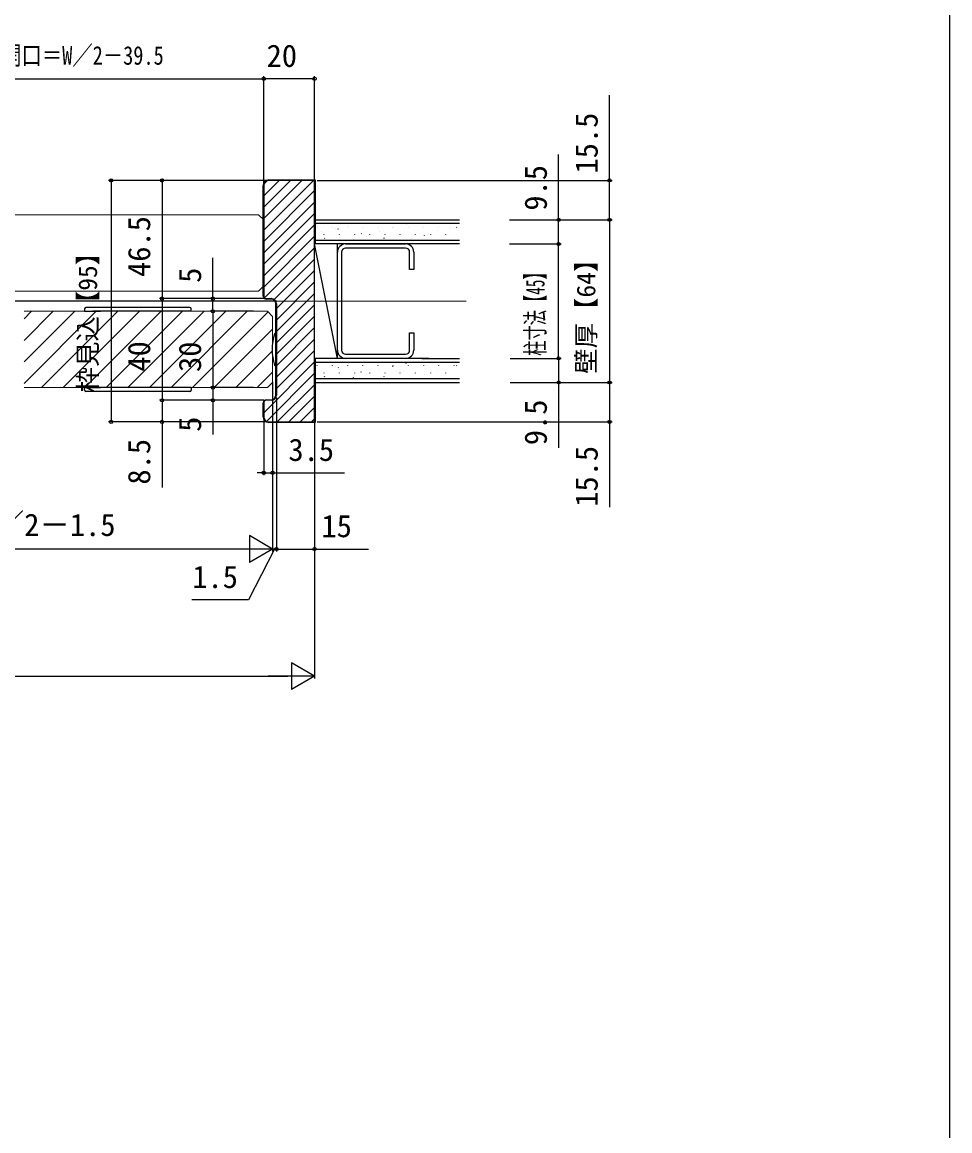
# Model space of a CAD drawing. Units: millimetres, scale not verified. Extents: x -525 to 525, y -783 to 780.
# Drawn here: x 160.2 to 525.1, y -5.7 to 430.5 of the extents above; entities that cross this region are included whole.
import ezdxf
from ezdxf.enums import TextEntityAlignment as Align

# ---------------------------------------------------------------- set-up
doc = ezdxf.new("R2010")
doc.units = ezdxf.units.MM
doc.header["$LTSCALE"] = 4
doc.layers.add('0-5_YKK_12', color=2, linetype='Continuous', lineweight=18)
for name, color, linetype in [('0-6_YKK_13', 4, 'Continuous'), ('0-8_YKK_D', 6, 'Continuous'), ('0-9_YKK_ZWAK', 7, 'Continuous'), ('0-A_YSS_K', 3, 'Continuous'), ('0-B_YSS_KE', 3, 'Continuous')]:
    doc.layers.add(name, color=color, linetype=linetype)
doc.styles.add('ＭＳ ゴシック', font='')
doc.styles.get('ＭＳ ゴシック').set_extended_font_data('MS Gothic')

msp = doc.modelspace()

# ---------------------------------------------------------------- linework, layer by layer
at = {"layer": '0-5_YKK_12'}
for p, q in [((125.259, 354.71), (253.246, 354.71)), ((253.246, 354.71), (255.246, 352.698)), ((255.246, 352.522), (255.246, 326.922)), ((125.234, 324.71), (253.246, 324.71)), ((253.246, 324.71), (255.246, 326.722)), ((-122.582, 320.722), (334.822, 320.722)), ((256.746, 316.722), (160.996, 316.722)), ((160.996, 313.78), (163.939, 316.722)), ((160.996, 305.295), (172.424, 316.722)), ((160.996, 296.809), (180.909, 316.722)), ((160.996, 288.324), (189.395, 316.722)), ((167.88, 286.722), (197.88, 316.722)), ((176.365, 286.722), (206.365, 316.722)), ((184.851, 286.722), (214.851, 316.722)), ((193.336, 286.722), (223.336, 316.722)), ((201.821, 286.722), (231.821, 316.722)), ((210.306, 286.722), (240.306, 316.722)), ((218.792, 286.722), (248.792, 316.722)), ((227.277, 286.722), (256.926, 316.372)), ((256.746, 316.722), (258.746, 314.71)), ((258.746, 314.698), (258.746, 288.735)), ((235.762, 286.722), (258.746, 309.707)), ((244.247, 286.722), (258.746, 301.221)), ((252.733, 286.722), (258.746, 292.736)), ((256.746, 286.722), (258.746, 288.735)), ((256.746, 286.722), (160.996, 286.722))]:
    msp.add_line(p, q, dxfattribs=at)
at = {"layer": '0-6_YKK_13'}
for p, q in [((184.809, 317.753), (184.746, 316.722)), ((184.746, 316.722), (187.996, 316.722)), ((226.184, 318.222), (185.308, 318.222)), ((185.744, 316.722), (187.996, 316.722)), ((185.744, 316.722), (190.996, 316.722)), ((226.746, 316.722), (187.996, 316.722)), ((225.748, 316.722), (190.996, 316.722)), ((225.748, 316.722), (190.996, 316.722)), ((226.746, 316.722), (226.683, 317.753)), ((260.046, 308.122), (259.766, 308.122)), ((259.766, 295.322), (260.046, 295.322)), ((184.809, 285.692), (184.746, 286.722)), ((184.746, 286.722), (187.996, 286.722)), ((226.184, 285.222), (185.308, 285.222)), ((185.744, 286.722), (187.996, 286.722)), ((185.744, 286.722), (190.996, 286.722)), ((226.746, 286.722), (187.996, 286.722)), ((225.748, 286.722), (190.996, 286.722)), ((225.748, 286.722), (190.996, 286.722)), ((226.746, 286.722), (226.683, 285.692))]:
    msp.add_line(p, q, dxfattribs=at)
for centre, radius, start, end in [((185.308, 317.722), 0.5, 90, 176.5), ((226.184, 317.722), 0.5, 3.5, 90), ((279.526, 301.722), 20.98, 162.8442, 197.1558), ((259.766, 307.822), 0.3, 90, 162.8442), ((259.766, 295.622), 0.3, 197.1558, 270), ((185.308, 285.722), 0.5, 183.5, 270), ((226.184, 285.722), 0.5, 270, 356.5)]:
    msp.add_arc(centre, radius, start, end, dxfattribs=at)
at = {"layer": '0-8_YKK_D'}
for p, q in [((132.496, 408.222), (255.246, 408.222)), ((255.246, 367.222), (255.246, 409.222)), ((255.246, 367.222), (255.246, 409.222)), ((275.246, 408.222), (255.246, 408.222)), ((275.246, 368.722), (275.246, 409.222)), ((256.246, 368.222), (194.246, 368.222)), ((195.246, 368.222), (195.246, 273.222)), ((256.246, 368.222), (214.246, 368.222)), ((215.246, 368.222), (215.246, 321.722)), ((276.246, 368.222), (392.246, 368.222)), ((351.93, 352.722), (392.246, 352.722)), ((351.93, 352.722), (372.246, 352.722)), ((351.93, 352.722), (392.246, 352.722)), ((391.246, 352.722), (391.246, 288.722)), ((351.93, 343.222), (372.246, 343.222)), ((352.246, 343.222), (372.246, 343.222)), ((371.246, 298.222), (371.246, 343.222)), ((260.246, 320.722), (-32.254, 320.722)), ((255.246, 321.722), (214.246, 321.722)), ((255.246, 321.722), (214.246, 321.722)), ((215.246, 321.722), (215.246, 281.722)), ((255.246, 321.722), (234.246, 321.722)), ((251.246, 316.722), (234.246, 316.722)), ((251.246, 316.722), (234.246, 316.722)), ((235.246, 316.722), (235.246, 286.722)), ((352.178, 298.222), (372.246, 298.222)), ((352.246, 298.222), (372.246, 298.222)), ((258.746, 289.022), (258.746, 222.222)), ((258.746, 288.953), (258.746, 222.222)), ((258.746, 288.953), (258.746, 252.222)), ((352.178, 288.722), (372.246, 288.722)), ((352.246, 288.722), (392.246, 288.722)), ((352.246, 288.722), (392.246, 288.722)), ((251.246, 286.722), (234.246, 286.722)), ((251.246, 286.722), (234.246, 286.722)), ((255.246, 281.722), (214.246, 281.722)), ((255.246, 281.722), (214.246, 281.722)), ((255.246, 281.722), (234.246, 281.722)), ((260.246, 282.746), (260.246, 222.222)), ((260.246, 282.722), (260.246, 222.222)), ((256.246, 273.222), (194.246, 273.222)), ((256.246, 273.222), (214.246, 273.222)), ((255.246, 274.222), (255.246, 252.222)), ((275.246, 272.722), (275.246, 172.222)), ((275.246, 272.222), (275.246, 222.222)), ((276.246, 273.222), (392.246, 273.222)), ((255.246, 253.222), (252.696, 253.222)), ((255.246, 253.222), (258.746, 253.222)), ((258.746, 253.222), (287.073, 253.222)), ((258.746, 223.222), (249.653, 228.472)), ((249.653, 228.472), (249.653, 217.972)), ((248.246, 223.222), (109.496, 223.222)), ((258.746, 223.222), (240.56, 223.222)), ((258.746, 223.222), (249.653, 217.972)), ((258.746, 223.222), (256.196, 223.222)), ((260.246, 223.222), (258.746, 223.222)), ((260.246, 223.222), (258.746, 223.222)), ((260.246, 223.222), (262.796, 223.222)), ((275.246, 173.222), (266.153, 178.472)), ((266.153, 178.472), (266.153, 167.972)), ((-36.754, 173.222), (264.746, 173.222)), ((275.246, 173.222), (257.06, 173.222)), ((275.246, 173.222), (266.153, 167.972))]:
    msp.add_line(p, q, dxfattribs=at)
for points in [[(391.246, 352.722), (391.246, 368.222), (391.246, 401.772)], [(371.246, 343.222), (371.246, 352.722), (371.246, 378.432)], [(235.246, 316.722), (235.246, 321.722), (235.246, 337.777)], [(371.246, 298.222), (371.246, 288.722), (371.246, 263.013)], [(391.246, 288.722), (391.246, 273.222), (391.246, 239.672)], [(235.246, 286.722), (235.246, 281.722), (235.246, 268.218)], [(215.246, 281.722), (215.246, 273.222), (215.246, 247.377)], [(259.496, 223.222), (249.267, 203.222), (226.995, 203.222)], [(260.246, 223.222), (275.246, 223.222), (296.524, 223.222)]]:
    msp.add_lwpolyline(points, dxfattribs=at)
for centre in [(255.246, 408.222), (255.246, 408.222), (275.246, 408.222), (195.246, 368.222), (215.246, 368.222), (391.246, 368.222), (371.246, 352.722), (391.246, 352.722), (391.246, 352.722), (371.246, 343.222), (371.246, 343.222), (215.246, 321.722), (215.246, 321.722), (235.246, 321.722), (235.246, 316.722), (235.246, 316.722), (371.246, 298.222), (371.246, 298.222), (371.246, 288.722), (391.246, 288.722), (391.246, 288.722), (235.246, 286.722), (235.246, 286.722), (215.246, 281.722), (215.246, 281.722), (235.246, 281.722), (195.246, 273.222), (215.246, 273.222), (391.246, 273.222), (255.246, 253.222), (258.746, 253.222), (260.246, 223.222), (260.246, 223.222), (275.246, 223.222)]:
    msp.add_circle(centre, 0.637, dxfattribs=at)
at = {"layer": '0-9_YKK_ZWAK'}
msp.add_lwpolyline([(-524.9, -783.2), (525.1, -783.2), (525.1, 746.8)], dxfattribs=at)
at = {"layer": '0-A_YSS_K'}
for p, q in [((255.246, 362.162), (261.307, 368.222)), ((255.246, 357.672), (265.797, 368.222)), ((255.246, 353.182), (270.287, 368.222)), ((255.246, 348.692), (274.777, 368.222)), ((255.308, 366.714), (256.755, 368.161)), ((255.246, 344.202), (275.246, 364.202)), ((255.246, 339.712), (275.246, 359.712)), ((255.246, 335.221), (275.246, 355.221)), ((255.246, 330.731), (275.246, 350.731)), ((275.246, 352.722), (332.246, 352.722)), ((332.246, 351.222), (275.246, 351.222)), ((275.667, 350.734), (275.557, 350.901)), ((276.326, 349.782), (276.326, 349.882)), ((282.306, 349.782), (282.306, 349.882)), ((283.376, 349.411), (283.369, 349.43)), ((284.674, 348.965), (284.563, 349.132)), ((288.286, 349.782), (288.286, 349.882)), ((288.634, 350.609), (288.627, 350.628)), ((294.266, 349.782), (294.266, 349.882)), ((300.246, 349.782), (300.246, 349.882)), ((306.049, 349.565), (306.043, 349.583)), ((306.226, 349.782), (306.226, 349.882)), ((311.307, 350.762), (311.3, 350.781)), ((312.206, 349.782), (312.206, 349.882)), ((318.186, 349.782), (318.186, 349.882)), ((324.166, 349.782), (324.166, 349.882)), ((328.723, 349.718), (328.716, 349.737)), ((330.146, 349.782), (330.146, 349.882)), ((331.184, 349.726), (331.073, 349.893)), ((255.246, 326.241), (275.246, 346.241)), ((275.246, 344.722), (332.246, 344.722)), ((278.151, 348.119), (278.145, 348.138)), ((279.076, 346.932), (279.076, 347.032)), ((279.227, 345.356), (279.117, 345.523)), ((285.056, 346.932), (285.056, 347.032)), ((290.576, 345.123), (290.57, 345.142)), ((291.036, 346.932), (291.036, 347.032)), ((293.68, 347.197), (293.57, 347.363)), ((295.834, 346.321), (295.827, 346.34)), ((297.016, 346.932), (297.016, 347.032)), ((300.825, 348.273), (300.818, 348.291)), ((302.686, 345.428), (302.576, 345.594)), ((302.996, 346.932), (302.996, 347.032)), ((308.976, 346.932), (308.976, 347.032)), ((313.25, 345.276), (313.243, 345.295)), ((314.956, 346.932), (314.956, 347.032)), ((318.507, 346.474), (318.501, 346.493)), ((320.936, 346.932), (320.936, 347.032)), ((323.498, 348.426), (323.491, 348.445)), ((326.916, 346.932), (326.916, 347.032)), ((255.525, 322.03), (275.246, 341.751)), ((284.246, 298.222), (275.246, 343.222)), ((275.246, 298.222), (275.246, 343.222)), ((284.246, 343.222), (275.246, 343.222)), ((284.246, 298.222), (284.246, 343.222)), ((287.446, 343.222), (311.046, 343.222)), ((311.046, 341.622), (287.446, 341.622)), ((332.246, 343.222), (317.446, 343.222)), ((259.365, 321.38), (275.246, 337.261)), ((284.246, 301.422), (284.246, 340.022)), ((285.846, 340.022), (285.846, 301.422)), ((312.646, 333.222), (312.646, 340.022)), ((314.246, 340.022), (314.246, 333.222)), ((260.246, 317.771), (275.246, 332.771)), ((260.246, 313.281), (275.246, 328.281)), ((260.246, 308.791), (275.246, 323.791)), ((260.246, 304.3), (275.246, 319.3)), ((260.246, 299.81), (275.246, 314.81)), ((260.246, 295.32), (275.246, 310.32)), ((260.246, 290.83), (275.246, 305.83)), ((314.246, 308.222), (314.246, 301.422)), ((260.246, 286.34), (275.246, 301.34)), ((255.246, 276.85), (275.246, 296.85)), ((284.246, 298.222), (275.246, 298.222)), ((275.246, 296.722), (332.246, 296.722)), ((287.446, 299.822), (311.046, 299.822)), ((311.046, 298.222), (287.446, 298.222)), ((317.446, 298.222), (332.246, 298.222)), ((256.331, 273.444), (275.246, 292.36)), ((275.667, 296.234), (275.557, 296.401)), ((276.326, 295.282), (276.326, 295.382)), ((278.151, 293.619), (278.145, 293.638)), ((279.076, 292.432), (279.076, 292.532)), ((282.306, 295.282), (282.306, 295.382)), ((283.376, 294.911), (283.369, 294.93)), ((284.674, 294.465), (284.563, 294.632)), ((285.056, 292.432), (285.056, 292.532)), ((288.286, 295.282), (288.286, 295.382)), ((288.634, 296.109), (288.627, 296.128)), ((291.036, 292.432), (291.036, 292.532)), ((293.68, 292.697), (293.57, 292.863)), ((294.266, 295.282), (294.266, 295.382)), ((297.016, 292.432), (297.016, 292.532)), ((300.246, 295.282), (300.246, 295.382)), ((300.825, 293.773), (300.818, 293.791)), ((302.996, 292.432), (302.996, 292.532)), ((306.049, 295.065), (306.043, 295.083)), ((306.226, 295.282), (306.226, 295.382)), ((308.976, 292.432), (308.976, 292.532)), ((311.307, 296.262), (311.3, 296.281)), ((312.206, 295.282), (312.206, 295.382)), ((314.956, 292.432), (314.956, 292.532)), ((318.186, 295.282), (318.186, 295.382)), ((320.936, 292.432), (320.936, 292.532)), ((323.498, 293.926), (323.491, 293.945)), ((324.166, 295.282), (324.166, 295.382)), ((326.916, 292.432), (326.916, 292.532)), ((328.723, 295.218), (328.716, 295.237)), ((330.146, 295.282), (330.146, 295.382)), ((331.184, 295.226), (331.073, 295.393)), ((260.599, 273.222), (275.246, 287.87)), ((332.246, 290.222), (275.246, 290.222)), ((275.246, 288.722), (332.246, 288.722)), ((279.227, 290.856), (279.117, 291.023)), ((290.576, 290.623), (290.57, 290.642)), ((295.834, 291.821), (295.827, 291.84)), ((302.686, 290.928), (302.576, 291.094)), ((313.25, 290.776), (313.243, 290.795)), ((318.507, 291.974), (318.501, 291.993)), ((265.089, 273.222), (275.246, 283.379)), ((269.58, 273.222), (275.246, 278.889)), ((274.07, 273.222), (275.246, 274.399))]:
    msp.add_line(p, q, dxfattribs=at)
for points in [[(320.246, 343.222), (275.246, 343.222), (275.246, 352.722)], [(314.246, 340.022), (314.246, 333.222), (312.646, 333.222)], [(312.646, 301.422), (312.646, 308.222), (314.246, 308.222), (314.246, 301.422)], [(320.246, 298.222), (275.246, 298.222), (275.246, 288.722)]]:
    msp.add_lwpolyline(points, dxfattribs=at)
for centre, radius, start, end in [((287.446, 340.022), 3.2, 90, 180), ((287.446, 340.022), 1.6, 90, 180), ((311.046, 340.022), 3.2, 360, 90), ((311.046, 340.022), 1.6, 0, 90), ((287.446, 301.422), 3.2, 180, 270), ((287.446, 301.422), 1.6, 180, 270), ((311.046, 301.422), 1.6, 270, 0), ((311.046, 301.422), 3.2, 270, 0)]:
    msp.add_arc(centre, radius, start, end, dxfattribs=at)
at = {"layer": '0-B_YSS_KE'}
for p, q in [((255.046, 322.722), (255.046, 366.222)), ((255.246, 366.222), (255.246, 322.722)), ((256.246, 321.722), (258.246, 321.722)), ((258.246, 321.522), (256.246, 321.522)), ((260.046, 283.722), (260.046, 319.722)), ((260.246, 319.722), (260.246, 283.722)), ((255.046, 275.222), (255.046, 280.722)), ((255.246, 280.722), (255.246, 275.222)), ((256.246, 281.922), (258.246, 281.922)), ((258.246, 281.722), (256.246, 281.722))]:
    msp.add_line(p, q, dxfattribs=at)
for points in [[(257.246, 368.422), (275.446, 368.422), (275.446, 343.422), (275.246, 343.422)], [(275.246, 275.222), (275.246, 366.222), (275.246, 368.222), (257.246, 368.222)], [(275.246, 298.022), (275.446, 298.022), (275.446, 273.022), (257.246, 273.022)], [(257.246, 273.222), (275.246, 273.222), (275.246, 275.222)]]:
    msp.add_lwpolyline(points, dxfattribs=at)
for centre, radius, start, end in [((257.246, 366.222), 2.2, 90.00001, 179.99999), ((257.246, 366.222), 2, 90.00001, 179.99999), ((256.246, 322.722), 1.2, 180.00001, 269.99999), ((256.246, 322.722), 1, 180.00001, 269.99999), ((258.246, 319.722), 2, 0.00001, 89.99999), ((258.246, 319.722), 1.8, 0.00001, 89.99999), ((258.246, 283.722), 1.8, 270.00001, 359.99999), ((258.246, 283.722), 2, 270.00001, 359.99999), ((256.246, 280.722), 1.2, 90.00001, 179.99999), ((256.246, 280.722), 1, 90.00001, 179.99999), ((257.246, 275.222), 2.2, 180.00001, 269.99999), ((257.246, 275.222), 2, 180.00001, 269.99999)]:
    msp.add_arc(centre, radius, start, end, dxfattribs=at)

# ---------------------------------------------------------------- texts
at = {"layer": '0-8_YKK_D', "style": 'ＭＳ ゴシック', "width": 0.8}
msp.add_text('有効開口＝W／2－39.5', height=7.331, dxfattribs=at).set_placement((135.985, 411.529), align=Align.BOTTOM_LEFT)
at = {"layer": '0-8_YKK_D', "style": 'ＭＳ ゴシック'}
for s, p in [('20', (256.383, 410.222)), ('3.5', (264.959, 255.222)), ('DW＝W／2－1.5', (119.076, 225.7)), ('15', (277.955, 225.222)), ('1.5', (227.154, 205.222))]:
    msp.add_text(s, height=8.798, dxfattribs=at).set_placement(p, align=Align.BOTTOM_LEFT)
for s, height, p in [('15.5', 8.798, (389.246, 370.932)), ('9.5', 8.798, (369.246, 356.318)), ('46.5', 8.798, (213.246, 330.245)), ('枠見込【95】', 7.331, (191.883, 284.842)), ('5', 8.798, (233.246, 327.936)), ('壁厚【64】', 7.331, (387.883, 292.143)), ('40', 8.798, (213.246, 292.995)), ('30', 8.798, (233.246, 292.859)), ('9.5', 8.798, (369.246, 264.059)), ('5', 8.798, (233.246, 269.332)), ('8.5', 8.798, (213.246, 248.559)), ('15.5', 8.798, (389.246, 239.832))]:
    msp.add_text(s, height=height, rotation=90, dxfattribs=at).set_placement(p, align=Align.BOTTOM_LEFT)
at = {"layer": '0-8_YKK_D', "style": 'ＭＳ ゴシック', "width": 0.6}
msp.add_text('柱寸法【45】', height=7.331, rotation=90, dxfattribs=at).set_placement((367.883, 299.228), align=Align.BOTTOM_LEFT)

doc.saveas('drawing.dxf')
